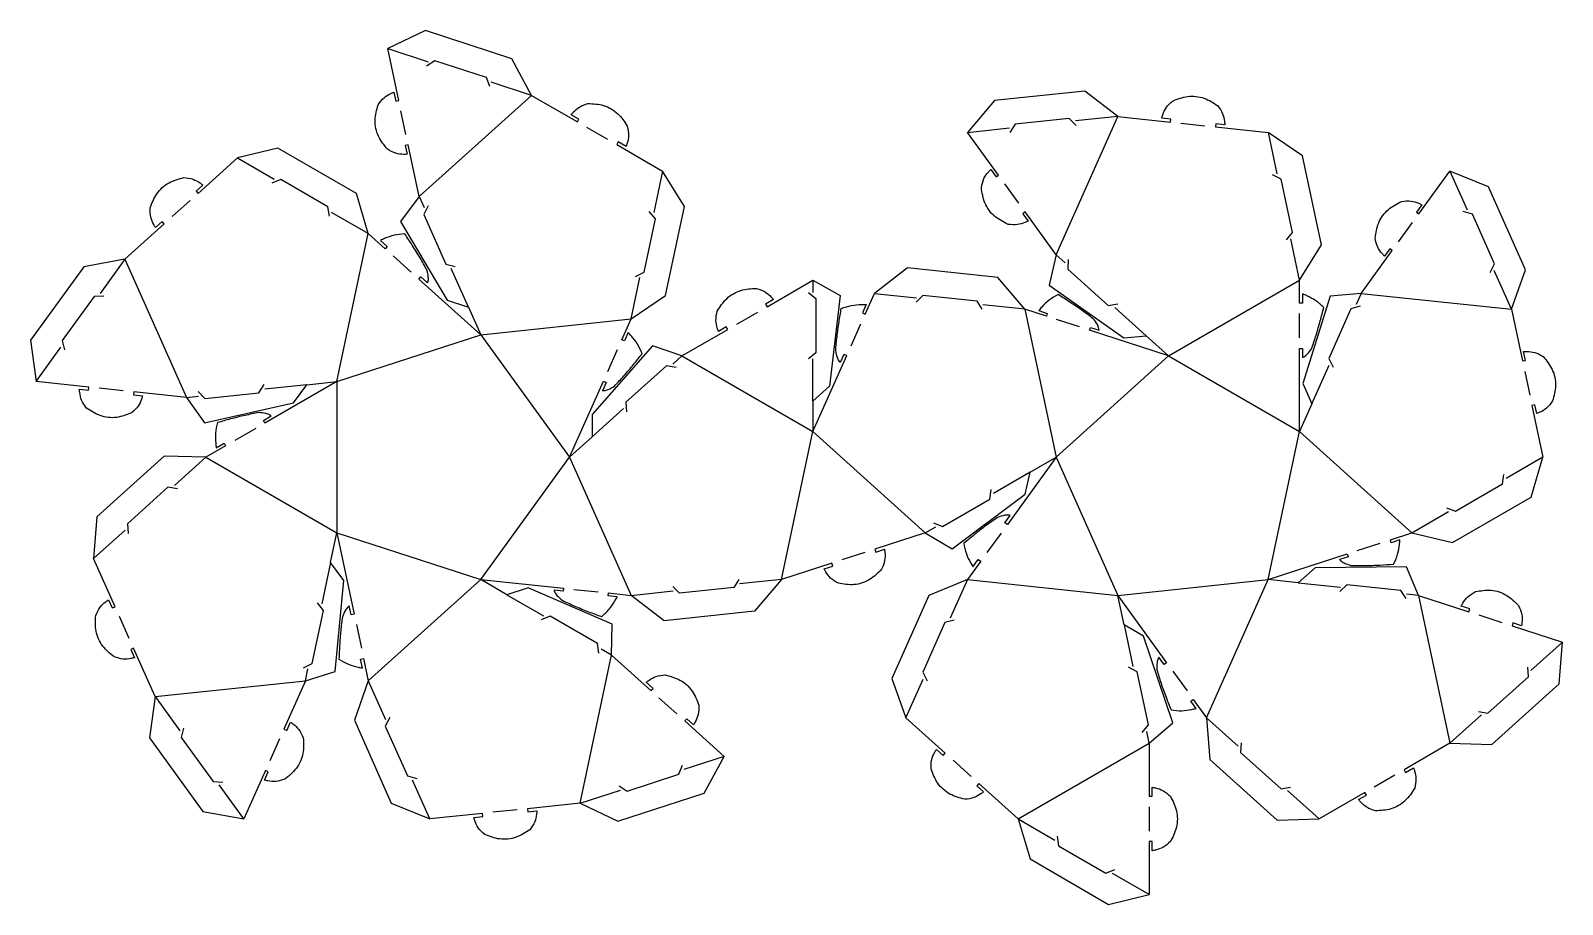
# Model space of a CAD drawing. Extents: x 13 to 185, y 78 to 176.
import ezdxf

# ---------------------------------------------------------------- set-up
doc = ezdxf.new("R2010")
doc.units = 0
doc.layers.get('0').update_dxf_attribs({"linetype": 'CONTINUOUS'})

msp = doc.modelspace()

# ---------------------------------------------------------------- linework, layer by layer
at = {"color": 5}
for points in [[(69.391744, 168.93874), (67.165037, 173.045155), (57.502273, 176.184779), (53.287137, 174.171445)], [(53.976851, 169.297659), (54.188089, 168.303861), (54.519356, 168.374276), (53.287131, 174.171428)], [(64.725474, 169.920758), (64.342924, 170.935299), (58.545267, 172.81907), (57.639447, 172.223149)], [(69.391722, 168.938701), (74.524339, 165.975381), (74.693673, 166.268675), (73.813794, 166.776672)], [(135.032948, 166.570007), (131.328538, 169.415707), (121.224218, 168.353699), (118.192412, 164.799993)], [(135.032945, 166.569992), (140.927133, 165.950489), (140.962532, 166.287299), (139.952101, 166.393499)], [(120.804853, 160.628091), (121.402043, 159.806128), (121.676033, 160.005193), (118.192415, 164.799982)], [(130.370699, 165.569187), (129.608577, 166.340413), (123.545984, 165.703209), (122.960861, 164.790381)], [(147.025126, 165.650095), (146.014694, 165.756295), (145.979292, 165.419485), (151.873481, 164.799979)], [(155.394259, 148.236679), (157.837164, 152.218267), (155.724775, 162.156266), (151.873616, 164.800008)], [(51.11137, 153.469418), (49.787093, 157.949055), (40.988251, 163.029069), (36.446632, 161.936107)], [(56.807769, 157.608133), (55.575547, 163.405288), (55.24428, 163.334873), (55.455518, 162.341076)], [(79.972939, 163.220689), (79.09306, 163.728686), (78.923727, 163.435395), (84.056347, 160.472076)], [(32.570657, 158.901854), (31.815625, 158.22202), (32.042235, 157.97034), (36.446598, 161.936048)], [(46.751243, 155.400148), (46.587989, 156.472053), (41.308683, 159.520062), (40.298759, 159.125492)], [(80.535738, 143.90886), (84.386872, 146.552585), (86.499246, 156.490513), (84.056358, 160.472076)], [(153.911579, 152.768792), (154.59892, 153.607356), (153.331489, 159.570156), (152.362495, 160.056656)], [(169.074389, 156.69833), (168.477201, 155.87637), (168.751188, 155.677307), (172.234792, 160.472079)], [(179.122087, 145.002754), (180.683778, 149.405212), (176.551356, 158.686786), (172.234716, 160.472042)], [(56.807741, 157.608127), (54.712001, 154.821462), (59.92729, 146.021977), (62.317655, 145.232655), (63.695134, 142.138788)], [(57.822812, 156.577201), (57.324842, 155.614058), (59.804303, 150.045097), (60.853266, 149.770692)], [(23.862704, 150.605457), (28.267067, 154.571165), (28.040455, 154.822842), (27.285422, 154.143006)], [(81.024614, 148.652178), (81.993602, 149.138678), (83.261022, 155.101435), (82.573687, 155.939994)], [(128.145611, 151.100582), (124.661992, 155.895372), (124.388002, 155.696309), (124.985196, 154.874345)], [(176.729545, 149.127533), (177.227515, 150.090673), (174.74806, 155.659617), (173.699102, 155.934022)], [(52.470496, 152.70131), (53.225528, 152.021476), (52.998915, 151.769799), (51.111336, 153.469384)], [(128.145653, 151.100616), (127.364538, 147.702463), (135.707998, 141.784994), (138.212745, 142.036164), (140.729518, 139.770052)], [(162.281636, 146.772733), (165.76524, 151.567502), (165.491253, 151.766568), (164.894065, 150.944607)], [(23.862681, 150.605483), (19.269161, 149.756711), (13.297251, 141.537082), (13.909497, 136.9061)], [(124.624877, 145.002754), (121.593071, 148.556459), (111.488751, 149.618464), (107.784338, 146.772767)], [(129.492279, 150.571687), (129.429106, 149.489271), (133.959298, 145.410268), (135.02918, 145.586237)], [(63.695202, 142.138819), (56.774077, 148.37063), (57.000688, 148.622307), (57.755719, 147.942473)], [(96.474938, 146.074631), (95.595051, 145.566631), (95.764387, 145.273334), (100.897049, 148.236679)], [(100.897049, 148.236679), (103.945049, 146.543348), (102.759716, 136.383351), (100.897049, 134.690018), (100.897049, 131.303351)], [(155.732926, 146.712682), (155.732926, 145.696682), (155.394259, 145.696682), (155.394259, 148.236679)], [(21.48677, 146.47106), (20.403674, 146.420745), (16.820528, 141.488966), (17.10737, 140.443332)], [(100.389049, 146.882015), (101.235716, 146.204682), (101.235716, 140.108682), (100.389049, 139.431348)], [(106.855085, 145.518297), (106.441841, 144.590134), (106.751227, 144.452384), (107.784341, 146.772792)], [(119.856425, 144.993141), (119.271305, 145.905969), (113.208712, 146.543173), (112.44659, 145.771945)], [(162.281551, 146.772792), (158.808318, 146.465588), (155.758727, 136.701836), (156.771619, 134.397283), (155.394135, 131.303405)], [(126.178937, 144.853873), (127.145215, 144.539909), (127.040558, 144.217817), (124.624866, 145.002723)], [(162.194638, 145.328619), (161.145672, 145.054214), (158.666203, 139.485236), (159.164175, 138.522088)], [(179.122211, 145.002779), (180.354438, 139.205602), (180.685705, 139.276016), (180.474468, 140.269816)], [(80.225378, 142.378812), (79.812134, 141.450648), (79.502745, 141.588395), (80.535859, 143.908804)], [(86.232297, 139.769981), (91.36496, 142.733326), (91.195627, 143.02662), (90.315742, 142.51862)], [(140.729487, 139.770015), (131.871946, 142.648004), (131.976599, 142.970096), (132.942878, 142.656135)], [(86.232278, 139.770015), (82.934389, 140.902056), (76.177211, 133.222846), (76.165188, 130.705565), (73.648415, 128.439453)], [(100.896925, 131.303405), (104.685002, 139.811569), (104.375616, 139.949316), (103.962372, 139.021152)], [(155.394259, 131.303351), (155.394259, 140.616682), (155.732926, 140.616682), (155.732926, 139.600682)], [(85.565485, 138.486056), (84.495603, 138.662028), (79.965412, 134.583025), (80.028584, 133.500606)], [(18.75789, 136.055968), (19.768324, 135.949765), (19.803724, 136.286577), (13.909524, 136.906083)], [(30.750095, 135.136067), (24.855895, 135.755573), (24.820495, 135.418761), (25.830929, 135.312561)], [(30.750089, 135.136042), (32.752741, 132.281751), (42.733143, 134.522592), (44.222492, 136.552047), (47.590594, 136.906049)], [(32.044231, 135.782856), (32.806352, 135.011633), (38.868931, 135.648834), (39.454051, 136.561659)], [(47.590591, 136.90608), (39.525047, 132.249436), (39.355717, 132.54273), (40.235592, 133.050727)], [(73.648443, 128.439417), (77.43652, 136.947581), (77.745909, 136.809831), (77.332665, 135.881667)], [(181.95314, 133.313205), (181.741902, 134.307006), (181.410635, 134.236594), (182.642863, 128.439417)], [(34.076451, 129.494744), (34.956329, 130.002741), (35.12566, 129.70945), (32.925966, 128.439456)], [(32.925992, 128.439417), (28.256391, 128.564238), (20.706038, 121.765871), (20.34207, 117.108804)], [(113.480881, 119.972753), (116.471361, 118.179767), (124.677545, 124.286319), (125.212684, 126.746111), (128.145633, 128.43945)], [(128.145653, 128.439417), (122.671386, 120.904735), (122.397399, 121.103798), (122.994589, 121.925764)], [(167.978094, 119.972753), (172.519715, 118.879791), (181.318566, 123.959808), (182.642846, 128.43945)], [(171.830224, 122.78337), (172.840148, 122.388801), (178.119459, 125.436812), (178.282713, 126.508717)], [(29.742412, 124.889326), (28.672525, 125.065297), (24.142313, 120.986278), (24.205487, 119.903857)], [(114.400062, 121.090031), (115.409986, 120.695462), (120.689297, 123.743473), (120.852551, 124.815378)], [(44.069982, 103.409415), (47.403444, 104.432034), (48.356399, 114.616474), (46.886498, 116.660079), (47.590625, 119.972744)], [(47.590591, 119.972753), (49.526949, 110.862904), (49.195682, 110.79249), (48.984445, 111.786293)], [(113.480892, 119.972724), (107.844274, 118.141277), (107.94893, 117.819185), (108.915206, 118.133146)], [(166.633339, 119.179688), (165.667063, 118.865728), (165.56241, 119.187819), (167.978102, 119.972724)], [(22.030022, 112.484937), (22.443268, 111.556773), (22.752656, 111.69452), (20.342055, 117.108821)], [(118.81424, 116.172007), (119.411434, 116.99397), (119.685421, 116.794908), (118.19244, 114.739994)], [(151.873481, 114.740017), (160.731022, 117.618006), (160.835676, 117.295914), (159.869398, 116.981951)], [(102.151265, 115.935409), (103.117543, 116.249372), (103.012889, 116.571464), (97.376271, 114.740017)], [(168.714186, 112.969975), (167.348721, 116.178306), (157.120395, 116.061474), (155.241622, 114.386), (151.873481, 114.740006)], [(63.695202, 114.740017), (72.957498, 113.766511), (72.922096, 113.429699), (71.911664, 113.535902)], [(78.359974, 106.273353), (78.417505, 109.759678), (69.025984, 113.813165), (66.628171, 113.046712), (63.695222, 114.740051)], [(78.984689, 112.792494), (77.974258, 112.898697), (78.00966, 113.235507), (80.53574, 112.970004)], [(97.376274, 114.739986), (94.344467, 111.18628), (84.240147, 110.124275), (80.535735, 112.969975)], [(92.607821, 114.749598), (92.022701, 113.83677), (85.960108, 113.199566), (85.197987, 113.970795)], [(118.192412, 114.740017), (113.875766, 112.954758), (109.743339, 103.673172), (111.305032, 99.270708)], [(167.313827, 112.606358), (166.728702, 113.519194), (160.666046, 114.156404), (159.903919, 113.38517)], [(43.854734, 104.840102), (44.823724, 105.326602), (46.091156, 111.289401), (45.403815, 112.127965)], [(138.553554, 96.40681), (141.182863, 98.696835), (137.911075, 108.388292), (135.737067, 109.657341), (135.032945, 112.969975)], [(135.032948, 112.969975), (140.50717, 105.435353), (140.233186, 105.236291), (139.635998, 106.058249)], [(168.714273, 112.970249), (174.351033, 111.138754), (174.455692, 111.460854), (173.489389, 111.774826)], [(76.932793, 106.510747), (76.769536, 107.582652), (71.490228, 110.630664), (70.480301, 110.236094)], [(116.728026, 110.201988), (115.679065, 109.927586), (113.199607, 104.358633), (113.697577, 103.395493)], [(180.253502, 109.577032), (179.287201, 109.891002), (179.182545, 109.568901), (184.819304, 107.737406)], [(27.229487, 101.639394), (24.818886, 107.053692), (24.509497, 106.915945), (24.922743, 105.987778)], [(172.234792, 96.406808), (176.904512, 96.281984), (184.455054, 103.080522), (184.81903, 107.737708)], [(50.463117, 104.829679), (50.251879, 105.823482), (50.583146, 105.893894), (51.111243, 103.40939)], [(78.359943, 106.273316), (82.764297, 102.30762), (82.990907, 102.559297), (82.235875, 103.239131)], [(137.77501, 97.626245), (138.462345, 98.4648), (137.194925, 104.427541), (136.225943, 104.914038)], [(175.418454, 99.956988), (176.488367, 99.781011), (181.018694, 103.860136), (180.955518, 104.942582)], [(44.070041, 103.40939), (41.659469, 97.995154), (41.968852, 97.857407), (42.382093, 98.785563)], [(51.11137, 103.409418), (49.549685, 99.006972), (53.682096, 89.725425), (57.998724, 87.940172)], [(27.22945, 101.639377), (26.617207, 97.008421), (32.589086, 88.788831), (37.182583, 87.940065)], [(143.816313, 100.304539), (143.219125, 101.126497), (143.493109, 101.32556), (144.986079, 99.270663)], [(30.427306, 98.102165), (30.140467, 97.056534), (33.723594, 92.124783), (34.806684, 92.074468)], [(53.503906, 99.28465), (53.005939, 98.321513), (55.485386, 92.752583), (56.534341, 92.478181)], [(87.521099, 98.480294), (86.766067, 99.160128), (86.539457, 98.908451), (90.943808, 94.942754)], [(114.727685, 95.733177), (115.482723, 95.053338), (115.709336, 95.305018), (111.304951, 99.270742)], [(144.986189, 99.270742), (145.350154, 94.613695), (152.900473, 87.815356), (157.570054, 87.94018)], [(138.553554, 96.406808), (138.553554, 90.480144), (138.892221, 90.480144), (138.892221, 91.496141)], [(148.849588, 96.475701), (148.786415, 95.393286), (153.316607, 91.314283), (154.386489, 91.490254)], [(172.234773, 96.406842), (167.10211, 93.443497), (167.271443, 93.150203), (168.151327, 93.658203)], [(74.839195, 89.710185), (79.054322, 87.696854), (88.717064, 90.836469), (90.943766, 94.942879)], [(39.489405, 92.288477), (39.902646, 93.216633), (39.593263, 93.35438), (37.182687, 87.940144)], [(79.191493, 91.658475), (80.097311, 91.062555), (85.894957, 92.946326), (86.277506, 93.960861)], [(123.888909, 87.940096), (119.484524, 91.905823), (119.257911, 91.654143), (120.012948, 90.974304)], [(74.839198, 89.710157), (68.945009, 89.090654), (68.980411, 88.753841), (69.990843, 88.860041)], [(161.992132, 90.102192), (162.872019, 90.610192), (162.702683, 90.903488), (157.57002, 87.940144)], [(62.917818, 88.116637), (63.92825, 88.222837), (63.892848, 88.55965), (57.998659, 87.940144)], [(123.888954, 87.940144), (125.21322, 83.460541), (134.011995, 78.380566), (138.553579, 79.473519)], [(128.249048, 86.009428), (128.412302, 84.937531), (133.691565, 81.889548), (134.701483, 82.284111)], [(138.892221, 84.384144), (138.892221, 85.400144), (138.553554, 85.400144), (138.553554, 79.47348)]]:
    msp.add_lwpolyline(points, dxfattribs=at)
at = {"color": 1}
for points in [[(53.287137, 174.171445), (57.796427, 172.706285)], [(69.391744, 168.93874), (64.882454, 170.403897)], [(56.807865, 157.608088), (69.391871, 168.938746)], [(55.329102, 164.564716), (54.765798, 167.214845)], [(128.14574, 151.100608), (135.032809, 166.570055)], [(135.032948, 166.570007), (130.317598, 166.074405)], [(75.550863, 165.382717), (77.897203, 164.028059)], [(118.192412, 164.799993), (122.907761, 165.295598)], [(142.10597, 165.826588), (144.800455, 165.543387)], [(151.873616, 164.800008), (152.859396, 160.162275)], [(36.446632, 161.936107), (40.552759, 159.565434)], [(84.056358, 160.472076), (83.070584, 155.834375)], [(172.234716, 160.472042), (174.16318, 156.140642)], [(123.965267, 156.854332), (122.372755, 159.046236)], [(29.147939, 155.364306), (31.161363, 157.177199)], [(56.807741, 157.608127), (57.358732, 156.37058)], [(51.11137, 153.469418), (47.005243, 155.84009)], [(166.461962, 152.526457), (168.054466, 154.718352)], [(47.590487, 136.905959), (51.111491, 153.469299)], [(155.394259, 148.236679), (154.40848, 152.874411)], [(55.893205, 149.163768), (53.879787, 150.976659)], [(128.145653, 151.100616), (129.152362, 150.194169)], [(23.862681, 150.605483), (21.075789, 146.769657)], [(23.862655, 150.60559), (30.750005, 135.136143)], [(62.317655, 145.232655), (60.389186, 149.564072)], [(179.122087, 145.002754), (177.193623, 149.334154)], [(80.535738, 143.90886), (81.521512, 148.546562)], [(100.897049, 148.236679), (100.897049, 146.882015)], [(140.729465, 139.76995), (155.394296, 148.236617)], [(107.784338, 146.772767), (112.49969, 146.277162)], [(162.281551, 146.772792), (161.730557, 145.535242)], [(162.281647, 146.77273), (179.122129, 145.002632)], [(92.391492, 143.325995), (94.737854, 144.680665)], [(124.624877, 145.002754), (119.909528, 145.498356)], [(124.624736, 145.002632), (128.14574, 128.439292)], [(138.212745, 142.036164), (134.689263, 145.208722)], [(155.394259, 141.802015), (155.394259, 144.511348)], [(63.695216, 142.138923), (80.535698, 143.908739)], [(105.167122, 140.894425), (106.26911, 143.369528)], [(130.744623, 143.014295), (128.167884, 143.851527)], [(13.909497, 136.9061), (16.696388, 140.741929)], [(47.590487, 136.905959), (63.695216, 142.138923)], [(63.695216, 142.138923), (73.648347, 128.439292)], [(77.91864, 138.030437), (79.020628, 140.50554)], [(86.232278, 139.770015), (85.225568, 138.863571)], [(86.232354, 139.76995), (100.897185, 131.303283)], [(100.897049, 134.690018), (100.897049, 139.431348)], [(128.14574, 128.439292), (140.729465, 139.76995)], [(140.729465, 139.76995), (155.394296, 131.303283)], [(156.771619, 134.397283), (158.700095, 138.728711)], [(180.600883, 138.046168), (181.164188, 135.396028)], [(23.677055, 135.879474), (20.982564, 136.162676)], [(44.222492, 136.552047), (39.507152, 136.056445)], [(47.590487, 136.905959), (47.590487, 119.972626)], [(30.750089, 135.136042), (32.097331, 135.277641)], [(76.165185, 130.705565), (79.688667, 133.878124)], [(38.498523, 131.656772), (36.152184, 130.302114)], [(97.37618, 114.739943), (100.897185, 131.303283), (113.480909, 119.972626)], [(144.986223, 99.270779), (151.873574, 114.739943), (155.394296, 131.303283), (167.97802, 119.972626)], [(32.925992, 128.439417), (29.402492, 125.266844)], [(32.925938, 128.439292), (47.590487, 119.972626)], [(63.695216, 114.739943), (73.648347, 128.439292), (80.535698, 112.969846)], [(128.14574, 128.439292), (135.032809, 112.969846)], [(182.642846, 128.43945), (178.536716, 126.068775)], [(125.212684, 126.746111), (121.106554, 124.375436)], [(167.978094, 119.972753), (172.084224, 122.343428)], [(20.34207, 117.108804), (23.865568, 120.281374)], [(113.480881, 119.972753), (114.654062, 120.650089)], [(47.590487, 119.972626), (63.695216, 114.739943)], [(121.974661, 119.945775), (120.382146, 117.753868)], [(161.858345, 117.984297), (164.435084, 118.821529)], [(46.886498, 116.660079), (45.900715, 112.022347)], [(106.716951, 117.774987), (104.140212, 116.937755)], [(51.111491, 103.409286), (63.695216, 114.739943)], [(74.136335, 113.64261), (76.83082, 113.359408)], [(80.535735, 112.969975), (85.251087, 113.465577)], [(97.376274, 114.739986), (92.660924, 114.244384)], [(118.192412, 114.740017), (116.263945, 110.408611)], [(118.192327, 114.739943), (135.032809, 112.969846)], [(135.032809, 112.969846), (151.873574, 114.739943)], [(155.241622, 114.386), (159.957019, 113.890392)], [(66.628171, 113.046712), (70.734301, 110.676037)], [(168.714186, 112.969975), (167.366927, 113.111578)], [(168.714056, 112.969846), (172.234778, 96.406788)], [(24.336766, 108.136553), (23.234777, 110.611662)], [(175.478386, 110.772455), (178.055191, 109.9352)], [(49.773394, 109.703468), (50.336698, 107.053331)], [(135.737067, 109.657341), (136.722838, 105.019657)], [(78.359974, 106.273353), (77.186793, 106.950689)], [(184.81903, 107.737708), (181.295444, 104.565056)], [(44.069982, 103.409415), (44.351631, 104.734483)], [(74.839325, 89.710219), (78.360047, 106.273277)], [(27.229566, 101.63947), (44.070047, 103.409286)], [(51.11137, 103.409418), (53.039828, 99.07803)], [(111.305032, 99.270708), (113.233499, 103.602114)], [(141.203889, 104.476402), (142.79639, 102.284512)], [(27.22945, 101.639377), (30.016326, 97.803571)], [(83.645166, 101.51448), (85.658585, 99.701588)], [(172.234792, 96.406808), (175.758379, 99.57946)], [(144.986189, 99.270742), (148.509671, 96.098184)], [(41.177354, 96.912307), (40.075378, 94.437227)], [(123.888983, 87.940121), (138.553531, 96.406788)], [(138.553554, 96.40681), (138.271905, 97.731864)], [(90.943766, 94.942879), (86.434487, 93.477725)], [(118.603646, 92.698966), (116.590214, 94.511872)], [(166.075577, 92.850827), (163.729216, 91.496158)], [(37.182583, 87.940065), (34.395706, 91.775874)], [(57.998724, 87.940172), (56.070263, 92.271561)], [(74.839195, 89.710185), (79.348474, 91.175339)], [(157.570054, 87.94018), (154.046572, 91.112736)], [(138.553554, 89.29481), (138.553554, 86.585477)], [(67.766173, 88.966753), (65.071687, 88.683551)], [(123.888954, 87.940144), (127.995048, 85.569488)], [(138.553579, 79.473519), (134.447483, 81.844175)]]:
    msp.add_lwpolyline(points, dxfattribs=at)
at = {"color": 5}
for points, knots in [([(52.200494, 167.881386), (52.407886, 168.166493), (52.789898, 168.691653), (53.47005, 169.087547), (53.858867, 169.248744), (53.976851, 169.297659)], [0, 0, 0, 0, 1.046212, 1.927098, 2.310846, 2.310846, 2.310846, 2.310846]), ([(139.952101, 166.393499), (139.988415, 166.51595), (140.108087, 166.919486), (140.430716, 167.637292), (140.913067, 168.072105), (141.174933, 168.308162)], [0, 0, 0, 0, 0.383748, 1.264633, 2.310842, 2.310842, 2.310842, 2.310842]), ([(141.174933, 168.308162), (141.724733, 168.521449), (142.852459, 168.958934), (144.72153, 168.762486), (145.733654, 168.100095), (146.227094, 167.777159)], [0, 0, 0, 0, 1.754119, 3.597968, 5.352086, 5.352086, 5.352086, 5.352086]), ([(53.256685, 162.912398), (52.883939, 163.369381), (52.119379, 164.306722), (51.728635, 166.145023), (52.045845, 167.312302), (52.200494, 167.881386)], [0, 0, 0, 0, 1.754121, 3.597973, 5.352095, 5.352095, 5.352095, 5.352095]), ([(73.813794, 166.776672), (73.896774, 166.873766), (74.170232, 167.193738), (74.756926, 167.71826), (75.374428, 167.919291), (75.709667, 168.028429)], [0, 0, 0, 0, 0.383747, 1.26463, 2.310836, 2.310836, 2.310836, 2.310836]), ([(75.709667, 168.028429), (76.298685, 167.999653), (77.50685, 167.940628), (79.134425, 167.000947), (79.789625, 165.984157), (80.109054, 165.488441)], [0, 0, 0, 0, 1.754114, 3.597957, 5.352071, 5.352071, 5.352071, 5.352071]), ([(146.227094, 167.777159), (146.434159, 167.491815), (146.815567, 166.966217), (146.981907, 166.197018), (147.015064, 165.77742), (147.025126, 165.650095)], [0, 0, 0, 0, 1.046209, 1.927094, 2.310842, 2.310842, 2.310842, 2.310842]), ([(80.109054, 165.488441), (80.182157, 165.143546), (80.316811, 164.508258), (80.155909, 163.737906), (80.015535, 163.341099), (79.972939, 163.220689)], [0, 0, 0, 0, 1.046206, 1.927089, 2.310835, 2.310835, 2.310835, 2.310835]), ([(55.455518, 162.341076), (55.327838, 162.337773), (54.907072, 162.326888), (54.124698, 162.411913), (53.562111, 162.736294), (53.256685, 162.912398)], [0, 0, 0, 0, 0.383748, 1.264634, 2.310847, 2.310847, 2.310847, 2.310847]), ([(26.680785, 156.332909), (26.89017, 156.884207), (27.319651, 158.015004), (28.716293, 159.272546), (29.885787, 159.581474), (30.455952, 159.732087)], [0, 0, 0, 0, 1.754119, 3.597967, 5.352085, 5.352085, 5.352085, 5.352085]), ([(30.455952, 159.732087), (30.806558, 159.695033), (31.452365, 159.626781), (32.135295, 159.2357), (32.469304, 158.979574), (32.570657, 158.901854)], [0, 0, 0, 0, 1.046211, 1.927097, 2.310844, 2.310844, 2.310844, 2.310844]), ([(119.758116, 158.611746), (119.831615, 158.956559), (119.967, 159.591697), (120.427326, 160.230008), (120.716963, 160.535417), (120.804853, 160.628091)], [0, 0, 0, 0, 1.046214, 1.927103, 2.310853, 2.310853, 2.310853, 2.310853]), ([(122.744075, 154.501925), (122.217681, 154.767791), (121.137966, 155.313123), (120.033296, 156.833571), (119.848305, 158.028959), (119.758116, 158.611746)], [0, 0, 0, 0, 1.754128, 3.597986, 5.352115, 5.352115, 5.352115, 5.352115]), ([(27.285422, 154.143006), (27.218722, 154.251928), (26.998913, 154.61088), (26.681359, 155.330947), (26.680987, 155.980351), (26.680785, 156.332909)], [0, 0, 0, 0, 0.383748, 1.264634, 2.310844, 2.310844, 2.310844, 2.310844]), ([(163.847331, 152.960946), (163.937519, 153.543731), (164.122509, 154.739113), (165.227176, 156.259554), (166.306887, 156.804883), (166.833279, 157.070748)], [0, 0, 0, 0, 1.75412, 3.597971, 5.352092, 5.352092, 5.352092, 5.352092]), ([(166.833279, 157.070748), (167.183927, 157.1074), (167.829813, 157.174911), (168.579129, 156.934364), (168.959091, 156.75328), (169.074389, 156.69833)], [0, 0, 0, 0, 1.046211, 1.927097, 2.310845, 2.310845, 2.310845, 2.310845]), ([(124.985196, 154.874345), (124.869897, 154.819396), (124.489934, 154.63831), (123.740613, 154.397762), (123.094724, 154.465273), (122.744075, 154.501925)], [0, 0, 0, 0, 0.38375, 1.264641, 2.310857, 2.310857, 2.310857, 2.310857]), ([(55.189323, 153.443301), (54.79005, 153.406916), (54.013541, 153.336155), (53.122238, 152.995897), (52.624714, 152.771017), (52.470496, 152.70131)], [0, 0, 0, 0, 1.197281, 2.32848, 2.836632, 2.836632, 2.836632, 2.836632]), ([(57.680521, 149.377339), (57.428486, 149.835623), (56.908916, 150.780373), (56.06254, 152.127401), (55.47248, 153.016596), (55.189323, 153.443301)], [0, 0, 0, 0, 1.568759, 3.23399, 4.770374, 4.770374, 4.770374, 4.770374]), ([(164.894065, 150.944607), (164.806176, 151.037281), (164.51654, 151.342688), (164.056214, 151.980998), (163.92083, 152.616134), (163.847331, 152.960946)], [0, 0, 0, 0, 0.383748, 1.264634, 2.310847, 2.310847, 2.310847, 2.310847]), ([(57.755719, 147.942473), (57.771917, 147.996254), (57.834496, 148.204041), (57.847467, 148.698313), (57.744771, 149.116014), (57.680521, 149.377339)], [0, 0, 0, 0, 0.168284, 0.650176, 1.455482, 1.455482, 1.455482, 1.455482]), ([(90.179624, 144.786391), (90.499057, 145.282111), (91.154262, 146.298908), (92.78185, 147.238597), (93.990025, 147.297623), (94.579048, 147.326399)], [0, 0, 0, 0, 1.754128, 3.597987, 5.352114, 5.352114, 5.352114, 5.352114]), ([(94.579048, 147.326399), (94.91429, 147.21726), (95.531798, 147.016228), (96.118497, 146.491701), (96.391957, 146.171726), (96.474938, 146.074631)], [0, 0, 0, 0, 1.046216, 1.927107, 2.310857, 2.310857, 2.310857, 2.310857]), ([(128.360932, 146.637577), (128.010974, 146.441937), (127.330373, 146.061456), (126.654517, 145.388084), (126.291471, 144.98028), (126.178937, 144.853873)], [0, 0, 0, 0, 1.197291, 2.328499, 2.836656, 2.836656, 2.836656, 2.836656]), ([(132.290563, 143.936374), (131.873913, 144.252528), (131.014991, 144.904279), (129.693892, 145.790607), (128.793169, 146.362931), (128.360932, 146.637577)], [0, 0, 0, 0, 1.568773, 3.234018, 4.770414, 4.770414, 4.770414, 4.770414]), ([(158.103593, 145.188682), (157.809387, 145.461054), (157.237213, 145.990767), (156.38795, 146.425459), (155.887921, 146.644718), (155.732926, 146.712682)], [0, 0, 0, 0, 1.197285, 2.328489, 2.836644, 2.836644, 2.836644, 2.836644]), ([(90.315742, 142.51862), (90.273146, 142.63903), (90.132769, 143.03584), (89.971864, 143.806199), (90.10652, 144.441493), (90.179624, 144.786391)], [0, 0, 0, 0, 0.383749, 1.264639, 2.310856, 2.310856, 2.310856, 2.310856]), ([(103.447452, 140.36256), (103.491297, 140.883739), (103.581685, 141.958146), (103.807003, 143.532978), (103.984383, 144.585303), (104.069504, 145.090291)], [0, 0, 0, 0, 1.568769, 3.23401, 4.770402, 4.770402, 4.770402, 4.770402]), ([(104.069504, 145.090291), (104.449059, 145.219451), (105.18722, 145.470644), (106.139866, 145.522328), (106.685846, 145.519251), (106.855085, 145.518297)], [0, 0, 0, 0, 1.197286, 2.328491, 2.836647, 2.836647, 2.836647, 2.836647]), ([(156.748926, 140.616682), (156.920854, 141.110634), (157.275282, 142.128916), (157.709985, 143.65924), (157.975958, 144.692732), (158.103593, 145.188682)], [0, 0, 0, 0, 1.568766, 3.234005, 4.770394, 4.770394, 4.770394, 4.770394]), ([(81.771225, 140.022327), (81.613238, 140.390817), (81.305984, 141.107459), (80.706949, 141.849997), (80.339329, 142.253682), (80.225378, 142.378812)], [0, 0, 0, 0, 1.197287, 2.328493, 2.836649, 2.836649, 2.836649, 2.836649]), ([(132.942878, 142.656135), (132.9358, 142.711855), (132.908455, 142.927133), (132.719265, 143.383952), (132.45555, 143.723773), (132.290563, 143.936374)], [0, 0, 0, 0, 0.168285, 0.650181, 1.455494, 1.455494, 1.455494, 1.455494]), ([(78.674073, 136.396587), (79.032046, 136.777906), (79.770005, 137.563994), (80.789566, 138.785206), (81.452904, 139.621168), (81.771225, 140.022327)], [0, 0, 0, 0, 1.568767, 3.234007, 4.770398, 4.770398, 4.770398, 4.770398]), ([(103.962372, 139.021152), (103.9257, 139.063696), (103.784015, 139.228066), (103.571124, 139.674332), (103.495047, 140.097694), (103.447452, 140.36256)], [0, 0, 0, 0, 0.168286, 0.650181, 1.455491, 1.455491, 1.455491, 1.455491]), ([(155.732926, 139.600682), (155.783731, 139.624631), (155.980021, 139.717163), (156.356019, 140.038256), (156.597715, 140.394073), (156.748926, 140.616682)], [0, 0, 0, 0, 0.168285, 0.650179, 1.455488, 1.455488, 1.455488, 1.455488]), ([(180.474468, 140.269816), (180.602148, 140.273119), (181.022916, 140.284004), (181.805293, 140.198979), (182.367882, 139.874599), (182.673309, 139.698494)], [0, 0, 0, 0, 0.38375, 1.264639, 2.310855, 2.310855, 2.310855, 2.310855]), ([(182.673309, 139.698494), (183.046057, 139.24151), (183.81062, 138.304164), (184.201364, 136.465854), (183.884155, 135.29857), (183.729506, 134.729484)], [0, 0, 0, 0, 1.754129, 3.597989, 5.352118, 5.352118, 5.352118, 5.352118]), ([(19.555922, 133.928898), (19.348857, 134.214243), (18.967447, 134.739841), (18.801108, 135.509042), (18.767951, 135.928642), (18.75789, 136.055968)], [0, 0, 0, 0, 1.046211, 1.927099, 2.310848, 2.310848, 2.310848, 2.310848]), ([(77.332665, 135.881667), (77.388819, 135.882882), (77.605775, 135.887575), (78.079867, 136.027978), (78.445391, 136.254727), (78.674073, 136.396587)], [0, 0, 0, 0, 0.168285, 0.650179, 1.455491, 1.455491, 1.455491, 1.455491]), ([(24.608093, 133.397892), (24.058292, 133.184605), (22.930564, 132.74712), (21.061489, 132.943568), (20.049364, 133.605962), (19.555922, 133.928898)], [0, 0, 0, 0, 1.754122, 3.597974, 5.352096, 5.352096, 5.352096, 5.352096]), ([(25.830929, 135.312561), (25.794615, 135.190109), (25.674943, 134.786573), (25.352313, 134.068764), (24.86996, 133.63395), (24.608093, 133.397892)], [0, 0, 0, 0, 0.383749, 1.264636, 2.310849, 2.310849, 2.310849, 2.310849]), ([(183.729506, 134.729484), (183.522112, 134.444376), (183.140098, 133.919214), (182.459943, 133.523318), (182.071125, 133.36212), (181.95314, 133.313205)], [0, 0, 0, 0, 1.046216, 1.927107, 2.310856, 2.310856, 2.310856, 2.310856]), ([(34.210938, 132.309787), (34.122161, 131.918813), (33.949505, 131.158443), (33.997682, 130.20562), (34.057812, 129.662955), (34.076451, 129.494744)], [0, 0, 0, 0, 1.197278, 2.328476, 2.836628, 2.836628, 2.836628, 2.836628]), ([(38.847717, 133.422606), (38.33398, 133.324524), (37.274914, 133.122328), (35.73227, 132.733632), (34.704258, 132.447226), (34.210938, 132.309787)], [0, 0, 0, 0, 1.568758, 3.233988, 4.770371, 4.770371, 4.770371, 4.770371]), ([(40.235592, 133.050727), (40.189449, 133.082751), (40.01117, 133.206477), (39.545098, 133.371552), (39.116106, 133.402958), (38.847717, 133.422606)], [0, 0, 0, 0, 0.168284, 0.650176, 1.455482, 1.455482, 1.455482, 1.455482]), ([(122.994589, 121.925764), (122.939409, 121.936251), (122.726218, 121.976768), (122.233293, 121.938003), (121.828612, 121.792206), (121.575432, 121.700991)], [0, 0, 0, 0, 0.168286, 0.650182, 1.455495, 1.455495, 1.455495, 1.455495]), ([(121.575432, 121.700991), (121.145999, 121.40243), (120.260726, 120.786948), (119.009535, 119.804397), (118.186883, 119.124615), (117.792111, 118.798403)], [0, 0, 0, 0, 1.568774, 3.23402, 4.770419, 4.770419, 4.770419, 4.770419]), ([(117.792111, 118.798403), (117.870032, 118.405118), (118.021575, 117.640253), (118.453139, 116.789392), (118.728795, 116.318095), (118.81424, 116.172007)], [0, 0, 0, 0, 1.197291, 2.328499, 2.836657, 2.836657, 2.836657, 2.836657]), ([(165.916503, 116.454099), (166.084631, 116.818075), (166.411607, 117.525937), (166.562587, 118.467964), (166.616597, 119.011277), (166.633339, 119.179688)], [0, 0, 0, 0, 1.19729, 2.328497, 2.836654, 2.836654, 2.836654, 2.836654]), ([(108.915206, 118.133146), (108.931837, 118.006511), (108.986644, 117.589185), (108.983865, 116.802206), (108.720069, 116.208791), (108.576855, 115.886629)], [0, 0, 0, 0, 0.38375, 1.26464, 2.310856, 2.310856, 2.310856, 2.310856]), ([(159.869398, 116.981951), (159.907875, 116.941033), (160.056536, 116.782943), (160.478106, 116.524571), (160.891198, 116.404658), (161.14964, 116.329636)], [0, 0, 0, 0, 0.168285, 0.650182, 1.455496, 1.455496, 1.455496, 1.455496]), ([(103.745467, 114.316816), (103.440243, 114.493271), (102.878026, 114.818298), (102.413203, 115.453344), (102.212245, 115.823183), (102.151265, 115.935409)], [0, 0, 0, 0, 1.046216, 1.927107, 2.310857, 2.310857, 2.310857, 2.310857]), ([(108.576855, 115.886629), (108.161336, 115.468156), (107.309043, 114.609803), (105.521649, 114.029042), (104.327602, 114.2225), (103.745467, 114.316816)], [0, 0, 0, 0, 1.754129, 3.597989, 5.352118, 5.352118, 5.352118, 5.352118]), ([(161.14964, 116.329636), (161.672547, 116.318763), (162.750518, 116.296349), (164.34028, 116.355819), (165.405383, 116.42223), (165.916503, 116.454099)], [0, 0, 0, 0, 1.568772, 3.234017, 4.770412, 4.770412, 4.770412, 4.770412]), ([(71.911664, 113.535902), (71.930172, 113.482871), (72.001678, 113.277984), (72.28171, 112.870483), (72.610313, 112.592918), (72.815896, 112.419267)], [0, 0, 0, 0, 0.168285, 0.650179, 1.455487, 1.455487, 1.455487, 1.455487]), ([(173.489389, 111.774826), (173.55037, 111.887055), (173.751333, 112.256903), (174.216168, 112.891965), (174.778399, 113.216999), (175.083631, 113.393458)], [0, 0, 0, 0, 0.38376, 1.264673, 2.310914, 2.310914, 2.310914, 2.310914]), ([(175.083631, 113.393458), (175.66578, 113.487777), (176.859857, 113.68124), (178.647297, 113.100466), (179.499611, 112.24209), (179.91514, 111.823606)], [0, 0, 0, 0, 1.754174, 3.59808, 5.352253, 5.352253, 5.352253, 5.352253]), ([(20.586937, 110.73028), (20.730521, 111.052277), (20.994999, 111.645389), (21.577979, 112.174045), (21.924785, 112.412561), (22.030022, 112.484937)], [0, 0, 0, 0, 1.046216, 1.927106, 2.310856, 2.310856, 2.310856, 2.310856]), ([(48.984445, 111.786293), (48.939729, 111.752303), (48.766965, 111.620982), (48.465942, 111.22873), (48.303506, 110.830436), (48.201882, 110.581252)], [0, 0, 0, 0, 0.168286, 0.650183, 1.455494, 1.455494, 1.455494, 1.455494]), ([(72.815896, 112.419267), (73.289171, 112.196649), (74.264825, 111.737725), (75.741324, 111.145442), (76.74135, 110.772897), (77.221241, 110.594122)], [0, 0, 0, 0, 1.568764, 3.233999, 4.770385, 4.770385, 4.770385, 4.770385]), ([(77.221241, 110.594122), (77.522874, 110.858244), (78.109492, 111.371912), (78.630573, 112.171083), (78.900897, 112.645453), (78.984689, 112.792494)], [0, 0, 0, 0, 1.197282, 2.328483, 2.836636, 2.836636, 2.836636, 2.836636]), ([(179.91514, 111.823606), (180.058358, 111.501436), (180.322164, 110.908006), (180.324942, 110.121007), (180.270133, 109.703671), (180.253502, 109.577032)], [0, 0, 0, 0, 1.046243, 1.927156, 2.310915, 2.310915, 2.310915, 2.310915]), ([(22.653166, 106.089451), (22.193552, 106.458951), (21.250812, 107.216853), (20.4864, 108.933749), (20.553986, 110.141476), (20.586937, 110.73028)], [0, 0, 0, 0, 1.754129, 3.597988, 5.352116, 5.352116, 5.352116, 5.352116]), ([(48.201882, 110.581252), (48.136409, 110.062346), (48.001437, 108.992622), (47.894405, 107.405353), (47.849119, 106.339141), (47.827387, 105.82749)], [0, 0, 0, 0, 1.568773, 3.234018, 4.770415, 4.770415, 4.770415, 4.770415]), ([(24.922743, 105.987778), (24.79854, 105.958001), (24.38923, 105.859872), (23.606272, 105.780374), (22.988533, 105.980697), (22.653166, 106.089451)], [0, 0, 0, 0, 0.38375, 1.26464, 2.310856, 2.310856, 2.310856, 2.310856]), ([(47.827387, 105.82749), (48.171795, 105.622237), (48.841602, 105.223061), (49.762687, 104.974439), (50.297378, 104.863933), (50.463117, 104.829679)], [0, 0, 0, 0, 1.19729, 2.328498, 2.836655, 2.836655, 2.836655, 2.836655]), ([(139.635998, 106.058249), (139.608972, 106.009011), (139.504559, 105.818776), (139.389104, 105.338002), (139.402711, 104.908076), (139.411225, 104.639103)], [0, 0, 0, 0, 0.168284, 0.650176, 1.455484, 1.455484, 1.455484, 1.455484]), ([(139.411225, 104.639103), (139.56247, 104.138432), (139.874262, 103.106301), (140.42208, 101.612736), (140.814374, 100.620291), (141.002628, 100.144039)], [0, 0, 0, 0, 1.568762, 3.233994, 4.770379, 4.770379, 4.770379, 4.770379]), ([(82.235875, 103.239131), (82.337229, 103.316851), (82.671237, 103.572976), (83.354165, 103.964056), (83.99997, 104.032307), (84.350575, 104.069361)], [0, 0, 0, 0, 0.383747, 1.26463, 2.310837, 2.310837, 2.310837, 2.310837]), ([(84.350575, 104.069361), (84.920738, 103.918749), (86.090231, 103.609821), (87.486869, 102.352283), (87.91635, 101.221488), (88.125735, 100.670192)], [0, 0, 0, 0, 1.754115, 3.597959, 5.352073, 5.352073, 5.352073, 5.352073]), ([(88.125735, 100.670192), (88.125532, 100.317635), (88.12516, 99.668232), (87.807608, 98.948167), (87.587799, 98.589216), (87.521099, 98.480294)], [0, 0, 0, 0, 1.046208, 1.927091, 2.310838, 2.310838, 2.310838, 2.310838]), ([(141.002628, 100.144039), (141.400741, 100.096615), (142.174993, 100.004383), (143.117564, 100.151894), (143.650971, 100.26842), (143.816313, 100.304539)], [0, 0, 0, 0, 1.197281, 2.328481, 2.836634, 2.836634, 2.836634, 2.836634]), ([(42.382093, 98.785563), (42.487329, 98.713187), (42.834131, 98.474674), (43.417105, 97.946023), (43.681581, 97.352918), (43.825163, 97.030925)], [0, 0, 0, 0, 0.383746, 1.264627, 2.31083, 2.31083, 2.31083, 2.31083]), ([(43.825163, 97.030925), (43.858113, 96.442128), (43.925699, 95.234414), (43.161296, 93.517537), (42.218567, 92.759646), (41.758957, 92.39015)], [0, 0, 0, 0, 1.754109, 3.597947, 5.352054, 5.352054, 5.352054, 5.352054]), ([(114.123044, 93.543262), (114.123246, 93.895822), (114.123619, 94.545229), (114.441174, 95.2653), (114.660985, 95.624254), (114.727685, 95.733177)], [0, 0, 0, 0, 1.046215, 1.927106, 2.310856, 2.310856, 2.310856, 2.310856]), ([(117.898232, 90.144068), (117.328064, 90.294681), (116.158563, 90.603611), (114.761914, 91.861159), (114.33243, 92.991961), (114.123044, 93.543262)], [0, 0, 0, 0, 1.754127, 3.597985, 5.352113, 5.352113, 5.352113, 5.352113]), ([(168.151327, 93.658203), (168.193924, 93.537793), (168.334301, 93.140983), (168.495206, 92.370623), (168.36055, 91.73533), (168.287446, 91.390432)], [0, 0, 0, 0, 0.383749, 1.264639, 2.310856, 2.310856, 2.310856, 2.310856]), ([(41.758957, 92.39015), (41.423594, 92.281397), (40.805863, 92.081076), (40.022914, 92.160573), (39.613608, 92.258701), (39.489405, 92.288477)], [0, 0, 0, 0, 1.046204, 1.927084, 2.31083, 2.31083, 2.31083, 2.31083]), ([(120.012948, 90.974304), (119.911594, 90.896583), (119.577583, 90.640457), (118.89465, 90.249374), (118.248839, 90.181122), (117.898232, 90.144068)], [0, 0, 0, 0, 0.38375, 1.26464, 2.310855, 2.310855, 2.310855, 2.310855]), ([(138.892221, 91.496141), (139.017797, 91.472826), (139.431632, 91.39599), (140.179232, 91.150159), (140.662083, 90.7159), (140.924221, 90.480144)], [0, 0, 0, 0, 0.383748, 1.264635, 2.310846, 2.310846, 2.310846, 2.310846]), ([(168.287446, 91.390432), (167.968013, 90.894712), (167.312807, 89.877914), (165.68522, 88.938225), (164.477044, 88.8792), (163.888022, 88.850423)], [0, 0, 0, 0, 1.754128, 3.597987, 5.352114, 5.352114, 5.352114, 5.352114]), ([(140.924221, 90.480144), (141.193809, 89.955649), (141.746777, 88.879829), (141.746777, 87.000459), (141.193809, 85.924639), (140.924221, 85.400144)], [0, 0, 0, 0, 1.754122, 3.597974, 5.352096, 5.352096, 5.352096, 5.352096]), ([(163.888022, 88.850423), (163.55278, 88.959563), (162.935272, 89.160595), (162.348573, 89.685122), (162.075113, 90.005097), (161.992132, 90.102192)], [0, 0, 0, 0, 1.046216, 1.927107, 2.310857, 2.310857, 2.310857, 2.310857]), ([(64.14065, 86.201974), (63.878784, 86.438031), (63.396432, 86.872844), (63.073803, 87.590651), (62.954132, 87.994186), (62.917818, 88.116637)], [0, 0, 0, 0, 1.046209, 1.927094, 2.310842, 2.310842, 2.310842, 2.310842]), ([(69.990843, 88.860041), (69.980781, 88.732716), (69.947622, 88.313118), (69.781282, 87.54392), (69.399875, 87.018322), (69.192812, 86.732978)], [0, 0, 0, 0, 0.383748, 1.264633, 2.310841, 2.310841, 2.310841, 2.310841]), ([(69.192812, 86.732978), (68.699371, 86.410042), (67.687248, 85.74765), (65.818176, 85.551202), (64.690451, 85.988687), (64.14065, 86.201974)], [0, 0, 0, 0, 1.754118, 3.597967, 5.352086, 5.352086, 5.352086, 5.352086]), ([(140.924221, 85.400144), (140.662083, 85.164386), (140.179232, 84.730126), (139.431632, 84.484295), (139.017797, 84.407459), (138.892221, 84.384144)], [0, 0, 0, 0, 1.046212, 1.927099, 2.310847, 2.310847, 2.310847, 2.310847])]:
    msp.add_open_spline(points, degree=3, knots=knots, dxfattribs=at)

doc.saveas('drawing.dxf')
